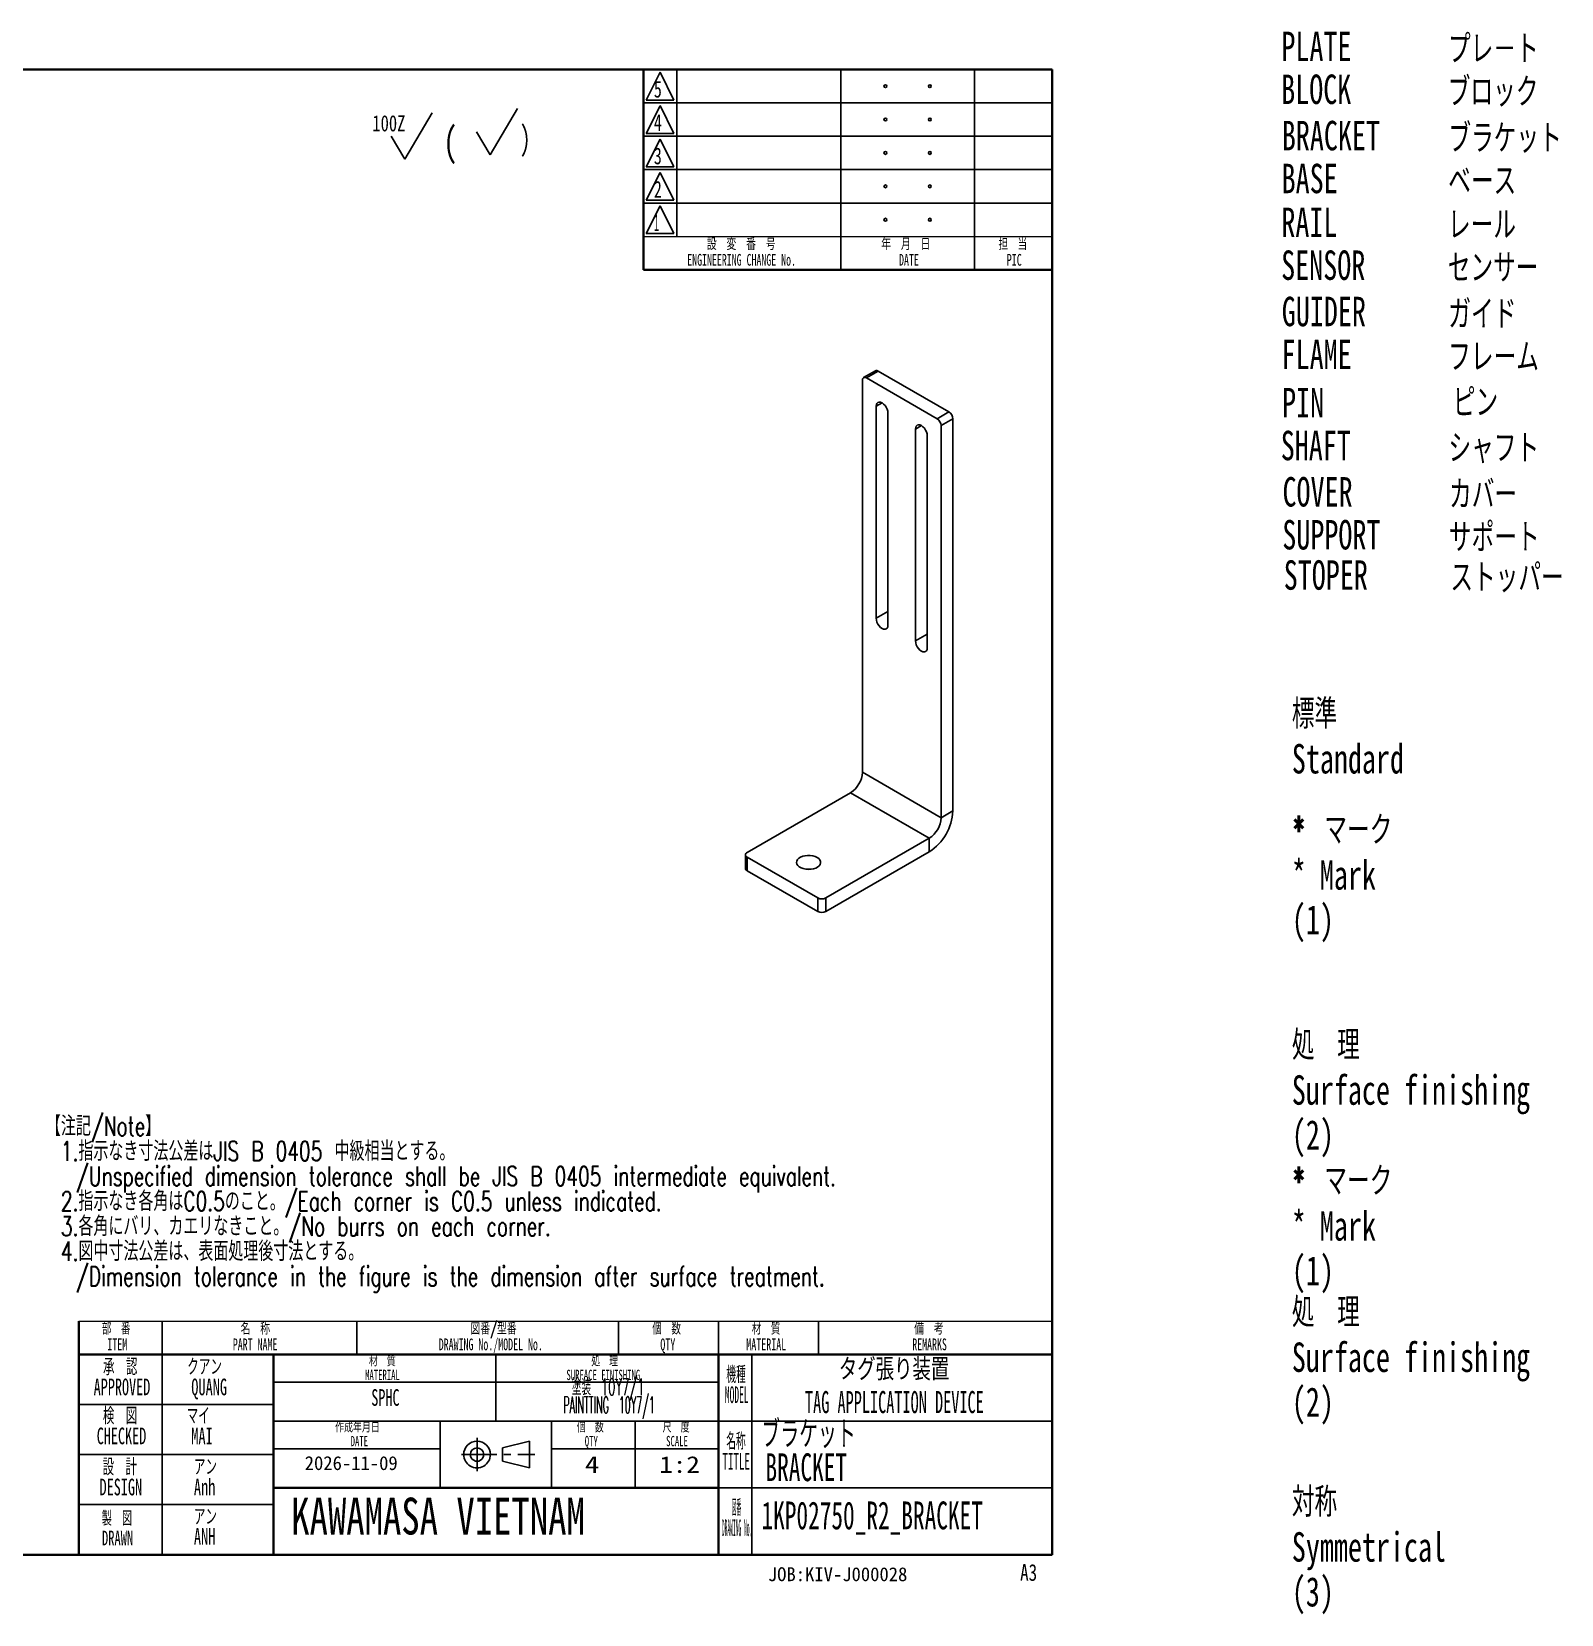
# Model space of a CAD drawing. Header units: millimetres. Extents: x 20 to 1039, y -216 to 345.
# Drawn here: x 221.5 to 496.5, y 4.3 to 288.8 of the extents above; entities that cross this region are included whole.
import ezdxf

# ---------------------------------------------------------------- set-up
doc = ezdxf.new("R2010")
doc.units = ezdxf.units.MM
doc.linetypes.add('CENTER', pattern=[10.16, 6.35, -1.27, 1.27, -1.27])
doc.layers.add('SLD-0', color=7, linetype='Continuous')
doc.styles.add('SLDTEXTSTYLE0', font='TXT', dxfattribs={"width": 0.7, "bigfont": 'bigfont'})
doc.styles.add('SLDTEXTSTYLE1', font='TXT', dxfattribs={"width": 0.7})
doc.styles.add('SLDTEXTSTYLE10', font='TXT', dxfattribs={"width": 0.466667})
doc.styles.add('SLDTEXTSTYLE11', font='TXT', dxfattribs={"width": 1.18762})
doc.styles.add('SLDTEXTSTYLE12', font='TXT', dxfattribs={"width": 0.619034, "bigfont": 'bigfont'})
doc.styles.add('SLDTEXTSTYLE13', font='TXT', dxfattribs={"width": 0.619034})
doc.styles.add('SLDTEXTSTYLE14', font='TXT', dxfattribs={"width": 0.62375, "bigfont": 'bigfont'})
doc.styles.add('SLDTEXTSTYLE15', font='TXT', dxfattribs={"width": 0.62375})
doc.styles.add('SLDTEXTSTYLE16', font='TXT', dxfattribs={"width": 0.203099, "bigfont": 'bigfont'})
doc.styles.add('SLDTEXTSTYLE17', font='TXT', dxfattribs={"width": 0.203099})
doc.styles.add('SLDTEXTSTYLE18', font='TXT', dxfattribs={"width": 0.483844, "bigfont": 'bigfont'})
doc.styles.add('SLDTEXTSTYLE19', font='TXT', dxfattribs={"width": 0.483844})
doc.styles.add('SLDTEXTSTYLE2', font='TXT', dxfattribs={"width": 0.630353, "bigfont": 'bigfont'})
doc.styles.add('SLDTEXTSTYLE20', font='TXT', dxfattribs={"width": 0.417909, "bigfont": 'bigfont'})
doc.styles.add('SLDTEXTSTYLE21', font='TXT', dxfattribs={"width": 0.417909})
doc.styles.add('SLDTEXTSTYLE22', font='TXT', dxfattribs={"width": 0.617147, "bigfont": 'bigfont'})
doc.styles.add('SLDTEXTSTYLE23', font='TXT', dxfattribs={"width": 0.617147})
doc.styles.add('SLDTEXTSTYLE24', font='TXT', dxfattribs={"width": 0.62375, "bigfont": 'bigfont'})
doc.styles.add('SLDTEXTSTYLE25', font='TXT', dxfattribs={"width": 0.62375})
doc.styles.add('SLDTEXTSTYLE26', font='TXT', dxfattribs={"width": 0.619034, "bigfont": 'bigfont'})
doc.styles.add('SLDTEXTSTYLE27', font='TXT', dxfattribs={"width": 0.619034})
doc.styles.add('SLDTEXTSTYLE28', font='TXT', dxfattribs={"width": 0.617199, "bigfont": 'bigfont'})
doc.styles.add('SLDTEXTSTYLE29', font='TXT', dxfattribs={"width": 0.617199})
doc.styles.add('SLDTEXTSTYLE3', font='TXT', dxfattribs={"width": 0.758361, "bigfont": 'bigfont'})
doc.styles.add('SLDTEXTSTYLE30', font='TXT', dxfattribs={"width": 0.630353})
doc.styles.add('SLDTEXTSTYLE31', font='TXT', dxfattribs={"width": 0.420562, "bigfont": 'bigfont'})
doc.styles.add('SLDTEXTSTYLE32', font='TXT', dxfattribs={"width": 0.620739})
doc.styles.add('SLDTEXTSTYLE33', font='TXT', dxfattribs={"width": 0.733165})
doc.styles.add('SLDTEXTSTYLE34', font='TXT', dxfattribs={"width": 0.541024})
doc.styles.add('SLDTEXTSTYLE35', font='TXT', dxfattribs={"width": 0.75})
doc.styles.add('SLDTEXTSTYLE4', font='TXT', dxfattribs={"width": 0.983041})
doc.styles.add('SLDTEXTSTYLE5', font='TXT', dxfattribs={"width": 1.274891})
doc.styles.add('SLDTEXTSTYLE6', font='TXT', dxfattribs={"width": 0.50686, "bigfont": 'bigfont'})
doc.styles.add('SLDTEXTSTYLE7', font='TXT', dxfattribs={"width": 0.615783, "bigfont": 'bigfont'})
doc.styles.add('SLDTEXTSTYLE8', font='TXT', dxfattribs={"width": 0.615783})
doc.styles.add('SLDTEXTSTYLE9', font='TXT', dxfattribs={"width": 0.75012})

# ---------------------------------------------------------------- blocks, each defined once
blk = doc.blocks.new('SW_NOTE_0_28')
at = {"layer": 'SLD-0', "color": 0, "attachment_point": 1}
for s, insert, char_height, style in [('対称', (0, 6.82), 5.292, 'SLDTEXTSTYLE0'), ('Symmetrical', (0, -1.23), 5.2917, 'SLDTEXTSTYLE1'), ('(3)', (0, -9.29), 5.292, 'SLDTEXTSTYLE1')]:
    blk.add_mtext(s, dxfattribs=dict(at, insert=insert, char_height=char_height, style=style))
blk = doc.blocks.new('SW_NOTE_0_29')
at = {"layer": 'SLD-0', "color": 0, "char_height": 5.292, "attachment_point": 1}
for s, insert, style in [('標準', (0, 6.82), 'SLDTEXTSTYLE0'), ('Standard', (0, -1.23), 'SLDTEXTSTYLE1')]:
    blk.add_mtext(s, dxfattribs=dict(at, insert=insert, style=style))
blk = doc.blocks.new('SW_NOTE_0_30')
at = {"layer": 'SLD-0', "color": 0, "attachment_point": 1}
for s, insert, char_height, style in [('処\u3000理', (0, 6.82), 5.292, 'SLDTEXTSTYLE0'), ('Surface finishing', (0, -1.23), 5.2917, 'SLDTEXTSTYLE1'), ('(2)', (0, -9.29), 5.292, 'SLDTEXTSTYLE1')]:
    blk.add_mtext(s, dxfattribs=dict(at, insert=insert, char_height=char_height, style=style))
blk = doc.blocks.new('SW_NOTE_0_31')
at = {"layer": 'SLD-0', "color": 0, "char_height": 5.292, "attachment_point": 1}
for s, insert, style in [('* マーク', (0, 6.82), 'SLDTEXTSTYLE0'), ('* Mark', (0, -1.23), 'SLDTEXTSTYLE1'), ('(1)', (0, -9.29), 'SLDTEXTSTYLE1')]:
    blk.add_mtext(s, dxfattribs=dict(at, insert=insert, style=style))
blk = doc.blocks.new('SW_NOTE_0_36')
at = {"layer": 'SLD-0', "color": 0, "attachment_point": 1}
for s, insert, char_height, style in [('処\u3000理', (0, 6.82), 5.292, 'SLDTEXTSTYLE0'), ('Surface finishing', (0, -1.23), 5.2917, 'SLDTEXTSTYLE1'), ('(2)', (0, -9.29), 5.292, 'SLDTEXTSTYLE1')]:
    blk.add_mtext(s, dxfattribs=dict(at, insert=insert, char_height=char_height, style=style))
blk = doc.blocks.new('SW_NOTE_0_37')
at = {"layer": 'SLD-0', "color": 0, "char_height": 5.292, "attachment_point": 1}
for s, insert, style in [('* マーク', (0, 6.82), 'SLDTEXTSTYLE0'), ('* Mark', (0, -1.23), 'SLDTEXTSTYLE1'), ('(1)', (0, -9.29), 'SLDTEXTSTYLE1')]:
    blk.add_mtext(s, dxfattribs=dict(at, insert=insert, style=style))
blk = doc.blocks.new('SW_NOTE_0_38')
at = {"layer": 'SLD-0', "color": 0, "char_height": 3.5, "attachment_point": 1, "style": 'SLDTEXTSTYLE0'}
for s, insert in [('【注記/Note】', (0, 4.51)), ('\u30001.指示なき寸法公差はJIS B 0405 中級相当とする。', (0, 0.01)), ('\u3000\u3000/Unspecified dimension tolerance shall be JIS B 0405 intermediate equivalent.', (0, -4.49)), ('\u30002.指示なき各角はC0.5のこと。/Each corner is C0.5 unless indicated.', (0, -8.99)), ('\u30003.各角にバリ、カエリなきこと。/No burrs on each corner.', (0, -13.49)), ('\u30004.図中寸法公差は、表面処理後寸法とする。', (0, -17.99)), ('\u3000\u3000/Dimension tolerance in the figure is the dimension after surface treatment.', (0, -22.49))]:
    blk.add_mtext(s, dxfattribs=dict(at, insert=insert))
blk = doc.blocks.new('SW_NOTE_0_39')
at = {"layer": 'SLD-0', "color": 0, "attachment_point": 2}
for s, insert, char_height, style in [('処\u3000理', (2.89, 2.39), 1.852, 'SLDTEXTSTYLE12'), ('SURFACE FINISHING', (2.65, -0.08), 1.8521, 'SLDTEXTSTYLE13')]:
    blk.add_mtext(s, dxfattribs=dict(at, insert=insert, char_height=char_height, style=style))
blk = doc.blocks.new('SW_NOTE_0_40')
at = {"layer": 'SLD-0', "color": 0, "char_height": 1.852, "attachment_point": 2}
for s, insert, style in [('材\u3000質', (2.89, 2.39), 'SLDTEXTSTYLE12'), ('MATERIAL', (2.92, -0.08), 'SLDTEXTSTYLE13')]:
    blk.add_mtext(s, dxfattribs=dict(at, insert=insert, style=style))
blk = doc.blocks.new('SW_NOTE_0_41')
at = {"layer": 'SLD-0', "color": 0, "char_height": 1.852, "attachment_point": 2}
for s, insert, style in [('作成年月日', (4.86, 2.39), 'SLDTEXTSTYLE12'), ('DATE', (5.2, -0.08), 'SLDTEXTSTYLE13')]:
    blk.add_mtext(s, dxfattribs=dict(at, insert=insert, style=style))
blk = doc.blocks.new('SW_NOTE_0_42')
at = {"layer": 'SLD-0', "color": 0, "char_height": 1.852, "attachment_point": 2}
for s, insert, style in [('個\u3000数', (2.91, 2.39), 'SLDTEXTSTYLE14'), ('QTY', (3.1, -0.08), 'SLDTEXTSTYLE15')]:
    blk.add_mtext(s, dxfattribs=dict(at, insert=insert, style=style))
blk = doc.blocks.new('SW_NOTE_0_43')
at = {"layer": 'SLD-0', "color": 0, "char_height": 1.852, "attachment_point": 2}
for s, insert, style in [('尺\u3000度', (2.91, 2.39), 'SLDTEXTSTYLE14'), ('SCALE', (3.07, -0.08), 'SLDTEXTSTYLE15')]:
    blk.add_mtext(s, dxfattribs=dict(at, insert=insert, style=style))
blk = doc.blocks.new('SW_NOTE_0_44')
at = {"layer": 'SLD-0', "color": 0, "char_height": 3, "attachment_point": 2}
for s, insert, style in [('図番', (1.03, 3.87), 'SLDTEXTSTYLE16'), ('DRAWING No.', (1.13, 0.27), 'SLDTEXTSTYLE17')]:
    blk.add_mtext(s, dxfattribs=dict(at, insert=insert, style=style))
blk = doc.blocks.new('SW_NOTE_0_45')
at = {"layer": 'SLD-0', "color": 0, "char_height": 3, "attachment_point": 2}
for s, insert, style in [('名称', (2.46, 3.87), 'SLDTEXTSTYLE18'), ('TITLE', (2.5, 0.27), 'SLDTEXTSTYLE19')]:
    blk.add_mtext(s, dxfattribs=dict(at, insert=insert, style=style))
blk = doc.blocks.new('SW_NOTE_0_46')
at = {"layer": 'SLD-0', "color": 0, "char_height": 3, "attachment_point": 2}
for s, insert, style in [('機種', (2.13, 3.87), 'SLDTEXTSTYLE20'), ('MODEL', (2.25, 0.27), 'SLDTEXTSTYLE21')]:
    blk.add_mtext(s, dxfattribs=dict(at, insert=insert, style=style))
blk = doc.blocks.new('SW_NOTE_0_47')
at = {"layer": 'SLD-0', "color": 0, "char_height": 2.117, "attachment_point": 2}
for s, insert, style in [('備\u3000考', (3.29, 2.73), 'SLDTEXTSTYLE22'), ('REMARKS', (3.41, -0.09), 'SLDTEXTSTYLE23')]:
    blk.add_mtext(s, dxfattribs=dict(at, insert=insert, style=style))
blk = doc.blocks.new('SW_NOTE_0_48')
at = {"layer": 'SLD-0', "color": 0, "char_height": 2.117, "attachment_point": 2}
for s, insert, style in [('材\u3000質', (3.33, 2.73), 'SLDTEXTSTYLE24'), ('MATERIAL', (3.36, -0.09), 'SLDTEXTSTYLE25')]:
    blk.add_mtext(s, dxfattribs=dict(at, insert=insert, style=style))
blk = doc.blocks.new('SW_NOTE_0_49')
at = {"layer": 'SLD-0', "color": 0, "char_height": 2.117, "attachment_point": 2}
for s, insert, style in [('個\u3000数', (3.33, 2.73), 'SLDTEXTSTYLE24'), ('QTY', (3.54, -0.09), 'SLDTEXTSTYLE25')]:
    blk.add_mtext(s, dxfattribs=dict(at, insert=insert, style=style))
blk = doc.blocks.new('SW_NOTE_0_50')
at = {"layer": 'SLD-0', "color": 0, "attachment_point": 2}
for s, insert, char_height, style in [('図番/型番', (5, 2.73), 2.117, 'SLDTEXTSTYLE26'), ('DRAWING No./MODEL No.', (4.5, -0.09), 2.1167, 'SLDTEXTSTYLE27')]:
    blk.add_mtext(s, dxfattribs=dict(at, insert=insert, char_height=char_height, style=style))
blk = doc.blocks.new('SW_NOTE_0_51')
at = {"layer": 'SLD-0', "color": 0, "char_height": 2.117, "attachment_point": 2}
for s, insert, style in [('名\u3000称', (3.3, 2.73), 'SLDTEXTSTYLE26'), ('PART NAME', (3.26, -0.09), 'SLDTEXTSTYLE27')]:
    blk.add_mtext(s, dxfattribs=dict(at, insert=insert, style=style))
blk = doc.blocks.new('SW_NOTE_0_52')
at = {"layer": 'SLD-0', "color": 0, "char_height": 2.117, "attachment_point": 2}
for s, insert, style in [('部\u3000番', (3.33, 2.73), 'SLDTEXTSTYLE14'), ('ITEM', (3.53, -0.09), 'SLDTEXTSTYLE15')]:
    blk.add_mtext(s, dxfattribs=dict(at, insert=insert, style=style))
blk = doc.blocks.new('SW_NOTE_0_53')
at = {"layer": 'SLD-0', "color": 0, "char_height": 3, "attachment_point": 2}
for s, insert, style in [('承\u3000認', (4.72, 3.87), 'SLDTEXTSTYLE14'), ('APPROVED', (5.03, 0.27), 'SLDTEXTSTYLE15')]:
    blk.add_mtext(s, dxfattribs=dict(at, insert=insert, style=style))
blk = doc.blocks.new('SW_NOTE_0_54')
at = {"layer": 'SLD-0', "color": 0, "char_height": 3, "attachment_point": 2}
for s, insert, style in [('検\u3000図', (4.72, 3.87), 'SLDTEXTSTYLE14'), ('CHECKED', (4.97, 0.27), 'SLDTEXTSTYLE15')]:
    blk.add_mtext(s, dxfattribs=dict(at, insert=insert, style=style))
blk = doc.blocks.new('SW_NOTE_0_55')
at = {"layer": 'SLD-0', "color": 0, "char_height": 3, "attachment_point": 2}
for s, insert, style in [('設\u3000計', (4.72, 3.87), 'SLDTEXTSTYLE14'), ('DESIGN', (4.91, 0.27), 'SLDTEXTSTYLE15')]:
    blk.add_mtext(s, dxfattribs=dict(at, insert=insert, style=style))
blk = doc.blocks.new('SW_NOTE_0_56')
at = {"layer": 'SLD-0', "color": 0, "char_height": 2.646, "attachment_point": 2}
for s, insert, style in [('製\u3000図', (4.16, 3.41), 'SLDTEXTSTYLE14'), ('DRAWN', (4.28, -0.12), 'SLDTEXTSTYLE15')]:
    blk.add_mtext(s, dxfattribs=dict(at, insert=insert, style=style))
blk = doc.blocks.new('SW_NOTE_0_57')
at = {"layer": 'SLD-0', "color": 0, "char_height": 2.117, "attachment_point": 2}
for s, insert, style in [('担\u3000当', (3.33, 2.73), 'SLDTEXTSTYLE14'), ('PIC', (3.59, -0.09), 'SLDTEXTSTYLE15')]:
    blk.add_mtext(s, dxfattribs=dict(at, insert=insert, style=style))
blk = doc.blocks.new('SW_NOTE_0_58')
at = {"layer": 'SLD-0', "color": 0, "char_height": 2.117, "attachment_point": 2}
for s, insert, style in [('年\u3000月\u3000日', (5.5, 2.73), 'SLDTEXTSTYLE12'), ('DATE', (6.05, -0.09), 'SLDTEXTSTYLE13')]:
    blk.add_mtext(s, dxfattribs=dict(at, insert=insert, style=style))
blk = doc.blocks.new('SW_NOTE_0_59')
at = {"layer": 'SLD-0', "color": 0, "attachment_point": 2}
for s, insert, char_height, style in [('設\u3000変\u3000番\u3000号', (7.67, 2.73), 2.117, 'SLDTEXTSTYLE28'), ('ENGINEERING CHANGE No.', (7.74, -0.09), 2.1167, 'SLDTEXTSTYLE29')]:
    blk.add_mtext(s, dxfattribs=dict(at, insert=insert, char_height=char_height, style=style))
blk = doc.blocks.new('SW_SFSYMBOL_14')
at = {"layer": 'SLD-0', "color": 0}
for q in [(4.91, 8.32), (-2.45, 4.16)]:
    blk.add_line((0, 0), q, dxfattribs=at)
blk = doc.blocks.new('SW_SFSYMBOL_15')
at = {"layer": 'SLD-0', "color": 0}
for q in [(10.76, 4.16), (3.4, 0)]:
    blk.add_line((5.86, -4.16), q, dxfattribs=at)
at = {"layer": 'SLD-0', "color": 0, "insert": (0, 3.75), "char_height": 2.91, "attachment_point": 1, "style": 'SLDTEXTSTYLE35'}
blk.add_mtext('100Z', dxfattribs=at)

msp = doc.modelspace()

# ---------------------------------------------------------------- linework, layer by layer
at = {"color": 7, "linetype": 'Continuous', "lineweight": 25}
for p, q in [((373.1962, 227.8292), (371.0749, 226.6046)), ((373.6962, 227.7797), (371.5748, 226.5551)), ((373.6962, 227.7797), (386.4241, 220.432)), ((370.8677, 155.652), (370.8677, 226.1467)), ((371.5748, 226.5551), (384.3028, 219.2074)), ((374.4034, 222.0643), (373.3426, 221.4518)), ((373.3426, 221.4518), (373.3426, 183.3466)), ((375.4639, 220.2272), (375.4639, 182.122)), ((384.3028, 219.2074), (386.4241, 220.432)), ((387.1312, 219.2073), (385.0099, 217.9826)), ((387.1312, 219.2073), (387.1312, 148.7126)), ((381.4745, 217.9822), (380.4137, 217.3698)), ((380.4137, 217.3698), (380.4137, 179.2646)), ((385.0099, 217.9826), (385.0099, 147.488)), ((382.535, 216.1452), (382.535, 178.04)), ((373.3426, 183.3466), (375.4639, 184.5712)), ((380.4137, 179.2646), (382.535, 180.4892)), ((385.0099, 147.488), (370.8677, 155.652)), ((368.7464, 151.9778), (350.1259, 141.2284)), ((368.7464, 151.9778), (382.8886, 143.8137)), ((385.0099, 147.488), (387.1312, 148.7126)), ((364.2681, 133.0643), (382.8886, 143.8137)), ((382.8886, 143.8137), (382.8886, 141.3641)), ((349.833, 140.8202), (349.833, 138.3706)), ((350.1259, 140.412), (362.8539, 133.0643)), ((350.1259, 140.412), (350.1259, 137.9624)), ((364.2681, 130.6147), (382.8886, 141.3641)), ((350.1259, 137.9624), (362.8539, 130.6147)), ((362.8539, 130.6147), (362.8539, 133.0643)), ((364.2681, 133.0643), (364.2681, 130.6147))]:
    msp.add_line(p, q, dxfattribs=at)
at = {"color": 7, "linetype": 'Continuous', "lineweight": 25, "flags": 128}
for points in [[(375.4639, 220.2272), (375.4278, 220.5651), (375.3218, 220.9217), (375.1533, 221.2726), (374.9336, 221.5941), (374.6778, 221.8641), (374.4033, 222.0644), (374.1288, 222.1811), (373.8729, 222.2064), (373.6533, 222.1386), (373.4847, 221.9822), (373.3788, 221.748), (373.3426, 221.4518)], [(382.535, 216.1452), (382.4989, 216.4831), (382.3929, 216.8396), (382.2243, 217.1906), (382.0047, 217.5121), (381.7489, 217.7821), (381.4743, 217.9823), (381.1998, 218.0991), (380.944, 218.1244), (380.7243, 218.0565), (380.5558, 217.9002), (380.4498, 217.6659), (380.4137, 217.3698)], [(373.3426, 183.3466), (373.3788, 183.0087), (373.4847, 182.6522), (373.6533, 182.3012), (373.8729, 181.9797), (374.1288, 181.7097), (374.4033, 181.5095), (374.6778, 181.3927), (374.9336, 181.3674), (375.1533, 181.4353), (375.3218, 181.5916), (375.4278, 181.8259), (375.4639, 182.122)], [(380.4137, 179.2646), (380.4498, 178.9267), (380.5558, 178.5701), (380.7243, 178.2192), (380.944, 177.8977), (381.1998, 177.6277), (381.4743, 177.4275), (381.7489, 177.3107), (382.0047, 177.2854), (382.2243, 177.3532), (382.3929, 177.5096), (382.4989, 177.7438), (382.535, 178.04)], [(362.736, 140.344), (363.0295, 140.1332), (363.2377, 139.8909), (363.3508, 139.6284), (363.3635, 139.358), (363.2752, 139.0924), (363.09, 138.844), (362.8167, 138.6243), (362.468, 138.4437), (362.0601, 138.3105), (361.6122, 138.2312), (361.1453, 138.2092), (360.681, 138.2457), (360.2413, 138.339), (359.8465, 138.4847), (359.5152, 138.6759), (359.2629, 138.9038), (359.1013, 139.1577), (359.0381, 139.4257), (359.0761, 139.6952), (359.2136, 139.9538), (359.4442, 140.1892), (359.7571, 140.3906), (360.1376, 140.5484), (360.568, 140.6552), (361.0281, 140.7062), (361.4964, 140.6989), (361.9511, 140.6336), (362.3708, 140.5134), (362.736, 140.344)]]:
    msp.add_lwpolyline(points, dxfattribs=at)
at = {"color": 7, "linetype": 'Continuous', "lineweight": 25}
for centre, radius, start, end in [((373.4032, 227.3708), 0.503, 54.382423, 114.307119), ((371.2988, 226.2167), 0.4367, 50.796715, 189.214037), ((383.4747, 217.9128), 1.5368, 2.605478, 57.394522), ((385.596, 219.1374), 1.5368, 2.605478, 57.394522), ((366.2621, 155.8616), 4.6104, 302.605478, 357.394522), ((377.9199, 149.1317), 9.2208, 302.605478, 357.394522), ((380.4042, 147.6975), 4.6104, 302.605478, 357.394522), ((350.2809, 140.8202), 0.4366, 110.783421, 249.216579), ((350.3335, 138.4205), 0.5029, 185.694799, 245.625342), ((361.2039, 134.5413), 3.7195, 83.2171, 96.7829), ((363.561, 134.4291), 1.537, 242.609672, 297.390328), ((363.561, 131.9794), 1.537, 242.609672, 297.390328)]:
    msp.add_arc(centre, radius, start, end, dxfattribs=at)
at = {"layer": 'SLD-0', "color": 7, "linetype": 'Continuous', "lineweight": 35}
for p, q in [((405, 282), (20, 282)), ((331.5, 282), (331.5, 246)), ((405, 15), (405, 282)), ((331.5, 246), (405, 246)), ((230, 57), (230, 15)), ((230, 51), (405, 51)), ((265, 15), (265, 51)), ((345, 15), (345, 51)), ((265, 27), (345, 27)), ((20, 15), (405, 15))]:
    msp.add_line(p, q, dxfattribs=at)
at = {"layer": 'SLD-0', "color": 7, "linetype": 'Continuous'}
for p, q in [((337.5, 282), (337.5, 252)), ((367, 282), (367, 246)), ((391, 282), (391, 246)), ((332.0008, 276.4998), (334.5008, 281.4997)), ((334.5002, 281.4999), (337.0002, 276.5)), ((331.5, 276), (405, 276)), ((337, 276.5), (332, 276.5)), ((332.0006, 270.4999), (334.5006, 275.4998)), ((334.5002, 275.4999), (337.0002, 270.4999)), ((337, 270.5), (332, 270.5)), ((331.5, 270), (405, 270)), ((332.0007, 264.4998), (334.5007, 269.4998)), ((334.5002, 269.5), (337.0001, 264.5)), ((331.5, 264), (405, 264)), ((337, 264.5), (332, 264.5)), ((332.0005, 258.4999), (334.5005, 263.4999)), ((334.5001, 263.5), (337.0001, 258.4999)), ((331.5, 258), (405, 258)), ((337, 258.5), (332, 258.5)), ((332.0005, 252.4998), (334.5005, 257.4998)), ((334.5001, 257.4999), (337.0001, 252.4999)), ((337, 252.5), (332, 252.5)), ((245, 15), (245, 57)), ((280, 51), (280, 57)), ((327, 57), (327, 51)), ((345, 57), (345, 51)), ((363, 51), (363, 57)), ((305, 39), (305, 51)), ((351, 15), (351, 51)), ((265, 46), (345, 46)), ((230, 42), (265, 42)), ((265, 39), (405, 39)), ((295, 27), (295, 39)), ((315, 27), (315, 39)), ((330, 27), (330, 39)), ((306.2, 34.2), (311, 35.4)), ((306.2, 34.2), (306.2, 31.8)), ((311, 35.4), (311, 30.6)), ((230, 33), (265, 33)), ((265, 34), (295, 34)), ((306.2, 31.8), (311, 30.6)), ((315, 34), (345, 34)), ((345, 27), (405, 27)), ((230, 24), (265, 24))]:
    msp.add_line(p, q, dxfattribs=at)
at = {"layer": 'SLD-0', "color": 7, "linetype": 'Continuous', "lineweight": 18}
for p, q in [((331.5, 252), (405, 252)), ((230, 57), (405, 57))]:
    msp.add_line(p, q, dxfattribs=at)
at = {"layer": 'SLD-0', "color": 7, "linetype": 'CENTER'}
for p, q in [((301.6, 36), (301.6, 30)), ((298.8, 33), (312, 33))]:
    msp.add_line(p, q, dxfattribs=at)
at = {"layer": 'SLD-0', "color": 7, "linetype": 'Continuous'}
for centre in [(375, 279), (383, 279), (375, 273), (383, 273), (375, 267), (383, 267), (375, 261), (383, 261), (375, 255), (383, 255)]:
    msp.add_circle(centre, 0.25, dxfattribs=at)
for radius, start, end in [(2.4, 0, 179.999977), (1.2, 0, 179.999977), (2.4, 179.999977, 0), (1.2, 179.999977, 0)]:
    msp.add_arc((301.6, 33), radius, start, end, dxfattribs=at)

# ---------------------------------------------------------------- block references
at = {"layer": 'SLD-0'}
for name, p in [('SW_SFSYMBOL_15', (282.7806, 270.0389)), ('SW_SFSYMBOL_14', (303.9723, 266.6516)), ('SW_NOTE_0_29', (448.0593, 161.969)), ('SW_NOTE_0_31', (448.0593, 141.0798)), ('SW_NOTE_0_30', (448.0593, 102.4114)), ('SW_NOTE_0_38', (224.0992, 89.2887)), ('SW_NOTE_0_37', (448.0593, 77.9837)), ('SW_NOTE_0_36', (448.0593, 54.3762)), ('SW_NOTE_0_28', (448.0593, 20.2651))]:
    msp.add_blockref(name, p, dxfattribs=at)
at = {"layer": 'SLD-0', "color": 7}
for name, p in [('SW_NOTE_0_59', (341.4145, 248.935)), ('SW_NOTE_0_58', (373.1827, 248.935)), ('SW_NOTE_0_57', (394.577, 248.935)), ('SW_NOTE_0_51', (258.4463, 53.9556)), ('SW_NOTE_0_50', (299.5725, 53.9556)), ('SW_NOTE_0_49', (332.3474, 53.9556)), ('SW_NOTE_0_52', (233.398, 53.9556)), ('SW_NOTE_0_48', (350.2245, 53.9556)), ('SW_NOTE_0_47', (379.5302, 53.9556)), ('SW_NOTE_0_53', (232.7456, 46.3917)), ('SW_NOTE_0_40', (281.6786, 48.3257)), ('SW_NOTE_0_39', (321.6475, 48.3257)), ('SW_NOTE_0_46', (346.0293, 44.9922)), ('SW_NOTE_0_54', (232.7169, 37.5813)), ('SW_NOTE_0_41', (275.2401, 36.4269)), ('SW_NOTE_0_42', (319.0396, 36.4269)), ('SW_NOTE_0_43', (334.4765, 36.4269)), ('SW_NOTE_0_45', (345.6825, 33.0096)), ('SW_NOTE_0_55', (232.6569, 28.3966)), ('SW_NOTE_0_56', (232.706, 19.4362)), ('SW_NOTE_0_44', (347.2108, 21.0605))]:
    msp.add_blockref(name, p, dxfattribs=at)

# ---------------------------------------------------------------- texts
at = {"layer": 'SLD-0', "attachment_point": 1}
for s, insert, char_height, style in [('PLATE', (446.183, 288.8058), 5.29167, 'SLDTEXTSTYLE1'), ('プレ－ト', (476.1271, 288.3023), 5.29167, 'SLDTEXTSTYLE0'), ('BLOCK', (446.1478, 281.0912), 5.29167, 'SLDTEXTSTYLE1'), ('ブロック', (476.0918, 280.5877), 5.29167, 'SLDTEXTSTYLE0'), ('(', (295.5268, 271.676), 5.2917, 'SLDTEXTSTYLE1'), ('）', (309.4366, 271.676), 5.2917, 'SLDTEXTSTYLE0'), ('BRACKET', (446.2597, 272.7692), 5.29167, 'SLDTEXTSTYLE1'), ('ブラケット', (476.2038, 272.2657), 5.29167, 'SLDTEXTSTYLE0'), ('BASE', (446.2245, 265.0546), 5.29167, 'SLDTEXTSTYLE1'), ('ベース', (476.1686, 264.5512), 5.29167, 'SLDTEXTSTYLE0'), ('RAIL', (446.1785, 257.184), 5.29167, 'SLDTEXTSTYLE1'), ('レール', (476.1226, 256.6805), 5.29167, 'SLDTEXTSTYLE0'), ('SENSOR', (446.1433, 249.4694), 5.29167, 'SLDTEXTSTYLE1'), ('センサー', (476.0873, 248.966), 5.29167, 'SLDTEXTSTYLE0'), ('GUIDER', (446.2552, 241.1475), 5.29167, 'SLDTEXTSTYLE1'), ('ガイド', (476.1993, 240.644), 5.29167, 'SLDTEXTSTYLE0'), ('FLAME', (446.22, 233.4329), 5.29167, 'SLDTEXTSTYLE1'), ('フレーム', (476.1641, 232.9294), 5.29167, 'SLDTEXTSTYLE0'), ('ピン', (476.9991, 224.7614), 5.29167, 'SLDTEXTSTYLE0'), ('PIN', (446.3036, 224.7614), 5.29167, 'SLDTEXTSTYLE1'), ('SHAFT', (446.0687, 217.0468), 5.29167, 'SLDTEXTSTYLE1'), ('シャフト', (476.2124, 216.5434), 5.29167, 'SLDTEXTSTYLE0'), ('COVER', (446.3803, 208.7249), 5.29167, 'SLDTEXTSTYLE1'), ('カバー', (476.3243, 208.2214), 5.29167, 'SLDTEXTSTYLE0'), ('SUPPORT', (446.3451, 201.0103), 5.29167, 'SLDTEXTSTYLE1'), ('サポート', (476.2891, 200.5068), 5.29167, 'SLDTEXTSTYLE0'), ('STOPER', (446.6061, 193.7666), 5.29167, 'SLDTEXTSTYLE1'), ('ストッパー', (476.5501, 193.2632), 5.29167, 'SLDTEXTSTYLE0'), ('KAWAMASA VIETNAM', (268.1965, 25.2417), 6.614583, 'SLDTEXTSTYLE33')]:
    msp.add_mtext(s, dxfattribs=dict(at, insert=insert, char_height=char_height, style=style))
at = {"layer": 'SLD-0', "color": 7}
for s, insert, char_height, attachment_point, style in [('5', (333.3835, 279.9672), 3, 1, 'SLDTEXTSTYLE1'), ('4', (333.3835, 273.9672), 3, 1, 'SLDTEXTSTYLE1'), ('3', (333.3835, 267.9672), 3, 1, 'SLDTEXTSTYLE1'), ('2', (333.3835, 261.9672), 3, 1, 'SLDTEXTSTYLE1'), ('1', (333.3835, 255.9672), 3, 1, 'SLDTEXTSTYLE10'), ('クアン', (249.5038, 50.2589), 3, 1, 'SLDTEXTSTYLE2'), ('タグ張り装置', (376.5584, 50.3082), 3.96875, 2, 'SLDTEXTSTYLE3'), ('QUANG', (250.2317, 46.6589), 3, 1, 'SLDTEXTSTYLE30'), ('塗装\u300010Y7/1', (325.1549, 46.6589), 3, 2, 'SLDTEXTSTYLE6'), ('SPHC', (285.1267, 44.7579), 3, 2, 'SLDTEXTSTYLE32'), ('PAINTTING\u300010Y7/1', (325.3265, 43.4152), 3, 2, 'SLDTEXTSTYLE31'), ('TAG APPLICATION DEVICE', (376.6139, 44.4133), 3.96875, 2, 'SLDTEXTSTYLE34'), ('マイ', (249.4081, 41.4485), 3, 1, 'SLDTEXTSTYLE2'), ('MAI', (250.2317, 37.8485), 3, 1, 'SLDTEXTSTYLE30'), ('ブラケット', (352.7272, 39.1272), 5, 1, 'SLDTEXTSTYLE7'), ('アン', (250.7008, 32.2638), 3, 1, 'SLDTEXTSTYLE2'), ('2026-11-09', (270.6228, 32.7142), 2.5, 1, 'SLDTEXTSTYLE4'), ('4', (322.2803, 32.7042), 3, 2, 'SLDTEXTSTYLE5'), ('1:2', (338.0083, 32.7042), 3, 2, 'SLDTEXTSTYLE11'), ('BRACKET', (353.4464, 33.2212), 5, 1, 'SLDTEXTSTYLE8'), ('Anh', (250.7008, 28.6638), 3, 1, 'SLDTEXTSTYLE30'), ('アン', (250.7008, 23.3066), 3, 1, 'SLDTEXTSTYLE2'), ('1KP02750_R2_BRACKET', (352.7272, 24.5609), 5, 1, 'SLDTEXTSTYLE8'), ('ANH', (250.7008, 19.7788), 3, 1, 'SLDTEXTSTYLE30'), ('JOB:KIV-J000028', (353.8693, 12.7355), 2.5, 1, 'SLDTEXTSTYLE4'), ('A3', (399.2185, 13.2981), 3, 1, 'SLDTEXTSTYLE9')]:
    msp.add_mtext(s, dxfattribs=dict(at, insert=insert, char_height=char_height, attachment_point=attachment_point, style=style))

doc.saveas('drawing.dxf')
